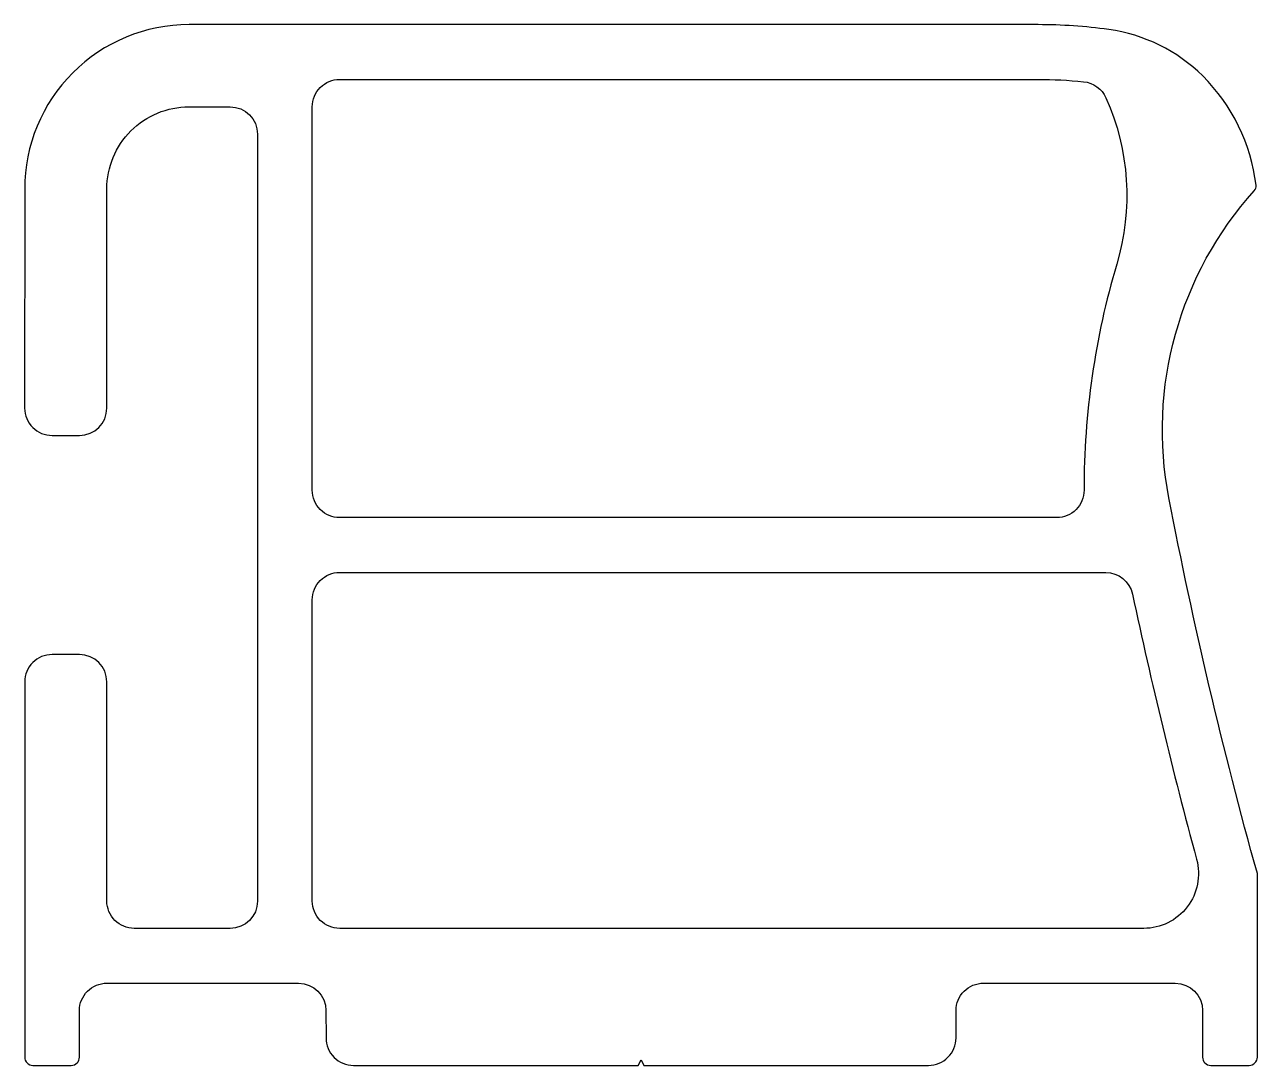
# Model space of a CAD drawing. Extents: x 672 to 717, y 539.7 to 577.7.
import ezdxf

# ---------------------------------------------------------------- set-up
doc = ezdxf.new("R2010")
doc.units = 0
doc.layers.get('0').update_dxf_attribs({"linetype": 'CONTINUOUS'})

msp = doc.modelspace()

# ---------------------------------------------------------------- linework, layer by layer
at = {"color": 7}
for points in [[(709.02, 577.652), (678.02, 577.652, 0.414234), (672.02, 571.652), (672.019, 563.653, 0.414214), (673.019, 562.653), (674.02, 562.653, 0.414089), (675.02, 563.653), (675.02, 571.652, -0.414255), (678.02, 574.652), (679.52, 574.652, -0.414089), (680.52, 573.652), (680.52, 545.653, -0.413793), (679.52, 544.653), (676.02, 544.653, -0.414338), (675.02, 545.653), (675.02, 553.653, 0.414089), (674.02, 554.653), (673.02, 554.653, 0.414338), (672.02, 553.653), (672.02, 539.953, 0.415666), (672.32, 539.653), (673.72, 539.653, 0.413797), (674.02, 539.953), (674.02, 541.653, -0.414339), (675.02, 542.653), (682.021, 542.653, -0.413964), (683.02, 541.653), (683.021, 540.653, 0.415068), (684.021, 539.653), (694.42, 539.653), (694.52, 539.853), (694.62, 539.653), (705.019, 539.653, 0.414214), (706.019, 540.653), (706.019, 541.653, -0.414214), (707.019, 542.653), (714.02, 542.653, -0.41421), (715.02, 541.653), (715.02, 539.953, 0.414001), (715.32, 539.653), (716.72, 539.653, 0.414001), (717.02, 539.953), (717.02, 546.653, -0.02014), (713.79, 560.378, -0.235242), (716.909, 571.589, 0.216173), (716.971, 571.785, 0.168795), (715.024, 575.78, 0.161756), (711.594, 577.474, 0.034538), (709.02, 577.652)], [(709.019, 575.652, -0.024868), (710.679, 575.569, -0.269134), (711.493, 574.982, -0.179049), (711.888, 568.907, 0.072941), (710.694, 560.654, -0.414778), (709.694, 559.652), (683.52, 559.652, -0.414214), (682.52, 560.652), (682.52, 574.652, -0.414214), (683.52, 575.652), (709.027, 575.652)], [(711.484, 557.652, -0.354275), (712.462, 556.86, 0.01408), (714.802, 547.177, -0.494203), (712.872, 544.653), (683.52, 544.653, -0.414214), (682.52, 545.653), (682.52, 556.652, -0.414214), (683.52, 557.652), (711.486, 557.652)]]:
    msp.add_lwpolyline(points, format="xyb", dxfattribs=at)

doc.saveas('drawing.dxf')
